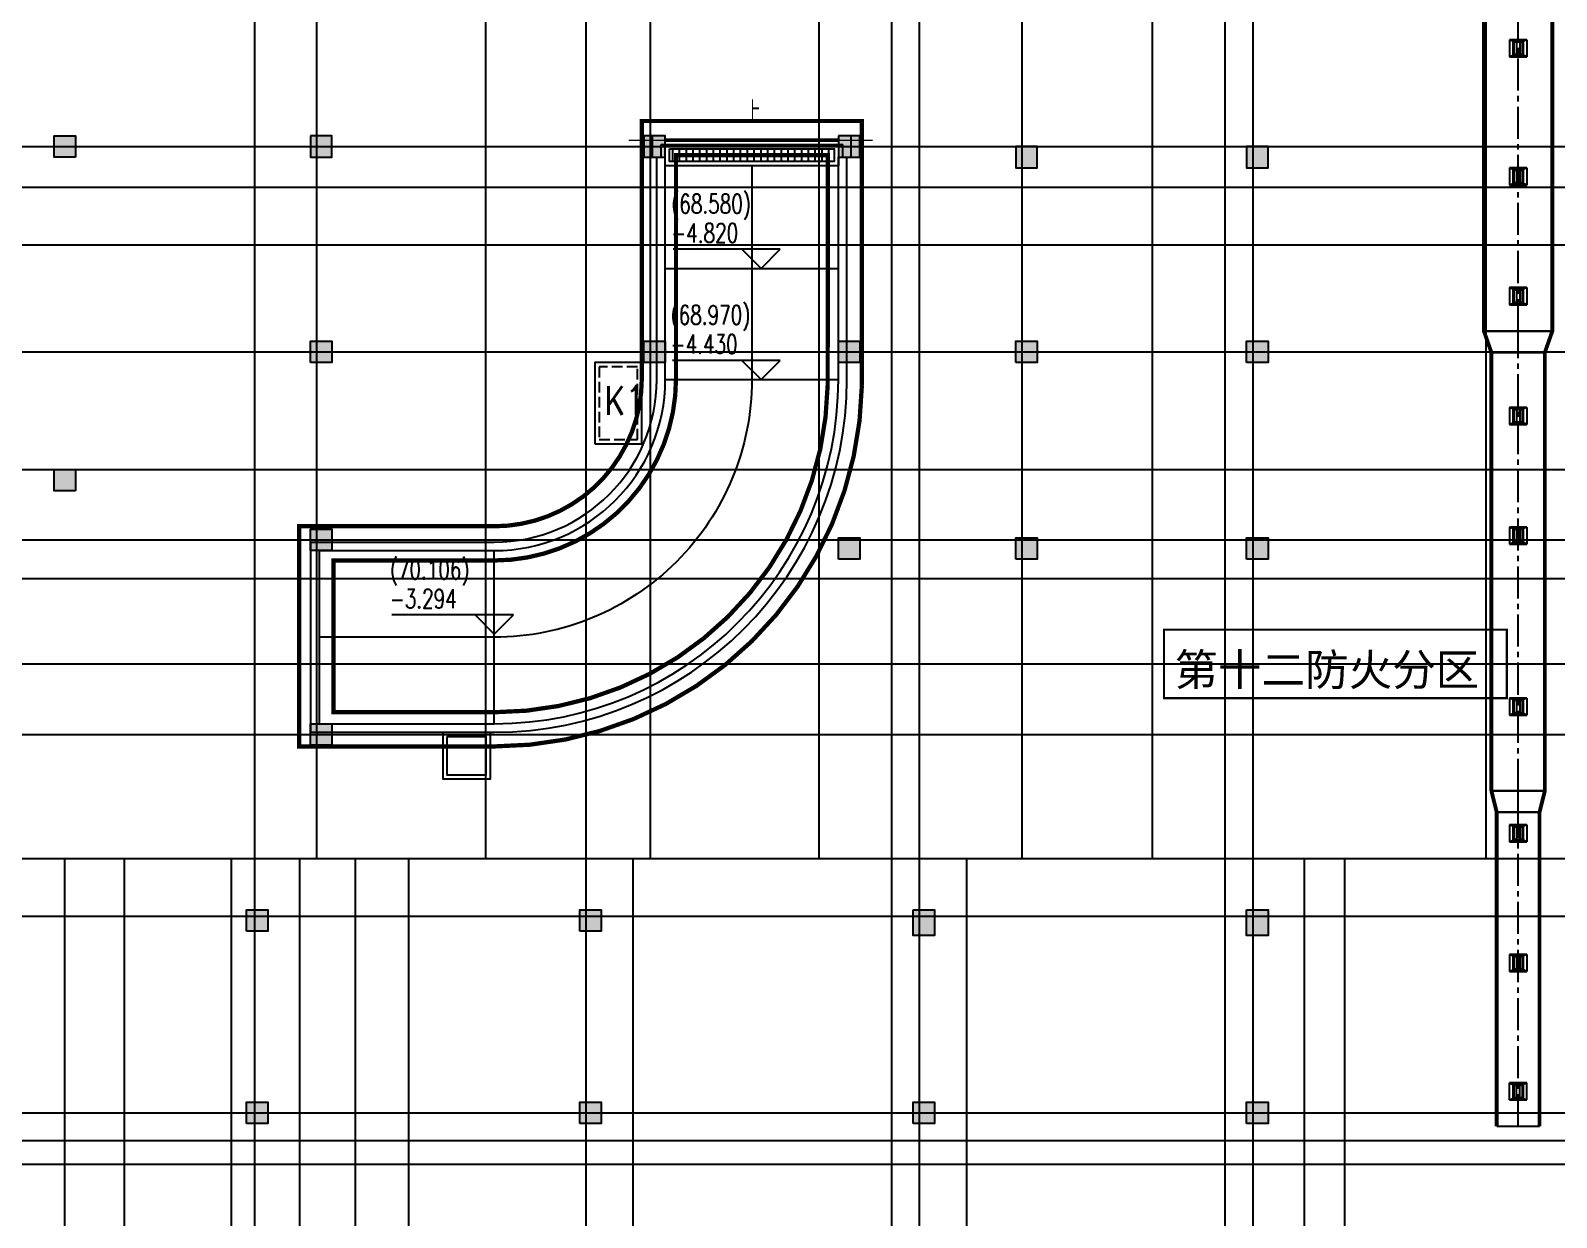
# Model space of a CAD drawing. Extents: x 369444 to 684549, y -549309 to 575337.
# Drawn here: x 400524 to 436222, y 253407 to 281173 of the extents above; entities that cross this region are included whole.
import ezdxf

# ---------------------------------------------------------------- set-up
doc = ezdxf.new("R2010")
doc.units = 0
doc.header["$LTSCALE"] = 1000
doc.header["$MEASUREMENT"] = 0
for name, pattern in [('__DASH', [0.35, 0.25, -0.1]), ('CENTER2', [1.125, 0.75, -0.125, 0.125, -0.125]), ('DASH', [0.35, 0.25, -0.1]), ('DOTE', [2.42, 2, -0.2, 0.02, -0.2])]:
    doc.linetypes.add(name, pattern=pattern)
for name, color, linetype in [('1-标高箭头', 3, 'Continuous'), ('COLUMN', 9, 'Continuous'), ('DIM_ELEV', 3, 'Continuous'), ('DIM_SYMB', 3, 'Continuous'), ('DOTE', 1, 'Continuous'), ('DUCT-排烟中心线', 5, 'CENTER2'), ('DUCT-排烟法兰', 4, 'Continuous'), ('DUCT-排烟管', 2, 'Continuous'), ('DUCT-排烟管端线', 4, 'Continuous'), ('WALL', 9, 'Continuous'), ('WINDOW', 4, 'Continuous'), ('填充', 8, 'Continuous'), ('排水', 61, 'Continuous'), ('车库集水坑', 60, 'Continuous'), ('防火分区线', 7, 'Continuous'), ('风管标注', 3, 'Continuous')]:
    doc.layers.add(name, color=color, linetype=linetype)
doc.layers.add('DOTE2', color=122, linetype='DOTE', lineweight=9)
doc.styles.add('-黑体', font='simhei.ttf')
doc.styles.add('_HZTXT', font='txt.shx', dxfattribs={"width": 0.8, "bigfont": 'HZTXT.shx'})
doc.styles.add('_TCH_DIM', font='SIMPLEX', dxfattribs={"bigfont": 'GBCBIG'})

# ---------------------------------------------------------------- blocks, each defined once
blk = doc.blocks.new('51hfgh')
at = {"layer": '车库集水坑', "lineweight": -2}
for points in [[(38490759014.037483, 3905359230.368572), (38490760114.037483, 3905359230.368572), (38490760114.037483, 3905358130.368572), (38490759014.037483, 3905358130.368572)], [(38490759114.037483, 3905359130.368572), (38490760014.037483, 3905359130.368572), (38490760014.037483, 3905358230.368572), (38490759114.037483, 3905358230.368572)]]:
    blk.add_lwpolyline(points, close=True, dxfattribs=at)
blk = doc.blocks.new('$DorLib2D$00000213')
at = {"color": 0, "linetype": 'DASH', "const_width": 0.02}
blk.add_lwpolyline([(0.5, 0), (-0.5, 0)], dxfattribs=at)
blk = doc.blocks.new('column500')
h = blk.add_hatch(color=0)
h.dxf.hatch_style = 1
h.paths.add_polyline_path([(-216381, -381440), (-215881, -381440), (-215881, -380940), (-216381, -380940)])
at = {"color": 0}
blk.add_lwpolyline([(-216381, -381440), (-215881, -381440), (-215881, -380940), (-216381, -380940)], close=True, dxfattribs=at)
blk = doc.blocks.new('165gsff')
at = {"layer": 'COLUMN', "lineweight": -2, "ltscale": 6}
blk.add_hatch(color=256, dxfattribs=at).paths.add_polyline_path([(38490804507.5, 3905235777.5), (38490805007.5, 3905235777.5), (38490805007.5, 3905235177.5), (38490804507.5, 3905235177.5)])
at = {"color": 0}
blk.add_lwpolyline([(38490804507.5, 3905235777.5), (38490805007.5, 3905235777.5), (38490805007.5, 3905235177.5), (38490804507.5, 3905235177.5)], close=True, dxfattribs=at)
blk = doc.blocks.new('N-风管')
at = {"color": 0}
for p, q in [((38489271170.016151, 3905375391.376631, 2600), (38489271081.127274, 3905375431.376631, 2600)), ((38489271081.127274, 3905375431.376631, 2600), (38489271081.127274, 3905375031.376631, 2600)), ((38489271481.127274, 3905375431.376631, 2600), (38489271081.127274, 3905375431.376631, 2600)), ((38489271244.090233, 3905375391.376631, 2600), (38489271244.090233, 3905375079.376631, 2600)), ((38489271318.164307, 3905375391.376631, 2600), (38489271318.164307, 3905375079.376631, 2600)), ((38489271481.127274, 3905375431.376631, 2600), (38489271392.23838, 3905375391.376631, 2600)), ((38489271081.127274, 3905375031.376631, 2600), (38489271170.016151, 3905375079.376631, 2600)), ((38489271081.127274, 3905375031.376631, 2600), (38489271481.127274, 3905375031.376631, 2600)), ((38489271481.127274, 3905375031.376631, 2600), (38489271392.23838, 3905375079.376631, 2600)), ((38489271170.016151, 3905372391.376631, 2600), (38489271081.127274, 3905372431.376631, 2600)), ((38489271081.127274, 3905372431.376631, 2600), (38489271081.127274, 3905372031.376631, 2600)), ((38489271481.127274, 3905372431.376631, 2600), (38489271081.127274, 3905372431.376631, 2600)), ((38489271244.090233, 3905372391.376631, 2600), (38489271244.090233, 3905372079.376631, 2600)), ((38489271318.164307, 3905372391.376631, 2600), (38489271318.164307, 3905372079.376631, 2600)), ((38489271481.127274, 3905372431.376631, 2600), (38489271392.23838, 3905372391.376631, 2600)), ((38489271081.127274, 3905372031.376631, 2600), (38489271170.016151, 3905372079.376631, 2600)), ((38489271481.127274, 3905372031.376631, 2600), (38489271392.23838, 3905372079.376631, 2600)), ((38489271081.127274, 3905372031.376631, 2600), (38489271481.127274, 3905372031.376631, 2600)), ((38489271170.016151, 3905369591.376631, 2600), (38489271081.127274, 3905369631.376631, 2600)), ((38489271081.127274, 3905369631.376631, 2600), (38489271081.127274, 3905369231.376631, 2600)), ((38489271481.127274, 3905369631.376631, 2600), (38489271081.127274, 3905369631.376631, 2600)), ((38489271244.090233, 3905369591.376631, 2600), (38489271244.090233, 3905369279.376631, 2600)), ((38489271318.164307, 3905369591.376631, 2600), (38489271318.164307, 3905369279.376631, 2600)), ((38489271481.127274, 3905369631.376631, 2600), (38489271392.23838, 3905369591.376631, 2600)), ((38489271081.127274, 3905369231.376631, 2600), (38489271170.016151, 3905369279.376631, 2600)), ((38489271081.127274, 3905369231.376631, 2600), (38489271481.127274, 3905369231.376631, 2600)), ((38489271481.127274, 3905369231.376631, 2600), (38489271392.23838, 3905369279.376631, 2600)), ((38489271170.016151, 3905366791.244917, 2600), (38489271081.127274, 3905366831.244917, 2600)), ((38489271081.127274, 3905366831.244917, 2600), (38489271081.127274, 3905366431.244917, 2600)), ((38489271481.127274, 3905366831.244917, 2600), (38489271081.127274, 3905366831.244917, 2600)), ((38489271244.090233, 3905366791.244917, 2600), (38489271244.090233, 3905366479.244917, 2600)), ((38489271318.164307, 3905366791.244917, 2600), (38489271318.164307, 3905366479.244917, 2600)), ((38489271481.127274, 3905366831.244917, 2600), (38489271392.23838, 3905366791.244917, 2600)), ((38489271081.127274, 3905366431.244917, 2600), (38489271170.016151, 3905366479.244917, 2600)), ((38489271081.127274, 3905366431.244917, 2600), (38489271481.127274, 3905366431.244917, 2600)), ((38489271481.127274, 3905366431.244917, 2600), (38489271392.23838, 3905366479.244917, 2600)), ((38489271170.016151, 3905363991.244917, 2600), (38489271081.127274, 3905364031.244917, 2600)), ((38489271081.127274, 3905364031.244917, 2600), (38489271081.127274, 3905363631.244917, 2600)), ((38489271481.127274, 3905364031.244917, 2600), (38489271081.127274, 3905364031.244917, 2600)), ((38489271244.090233, 3905363991.244917, 2600), (38489271244.090233, 3905363679.244917, 2600)), ((38489271318.164307, 3905363991.244917, 2600), (38489271318.164307, 3905363679.244917, 2600)), ((38489271481.127274, 3905364031.244917, 2600), (38489271392.23838, 3905363991.244917, 2600)), ((38489271081.127274, 3905363631.244917, 2600), (38489271170.016151, 3905363679.244917, 2600)), ((38489271081.127274, 3905363631.244917, 2600), (38489271481.127274, 3905363631.244917, 2600)), ((38489271481.127274, 3905363631.244917, 2600), (38489271392.23838, 3905363679.244917, 2600)), ((38489271170.016151, 3905359991.244917, 2600), (38489271081.127274, 3905360031.244917, 2600)), ((38489271081.127274, 3905360031.244917, 2600), (38489271081.127274, 3905359631.244917, 2600)), ((38489271481.127274, 3905360031.244917, 2600), (38489271081.127274, 3905360031.244917, 2600)), ((38489271244.090233, 3905359991.244917, 2600), (38489271244.090233, 3905359679.244917, 2600)), ((38489271318.164307, 3905359991.244917, 2600), (38489271318.164307, 3905359679.244917, 2600)), ((38489271481.127274, 3905360031.244917, 2600), (38489271392.23838, 3905359991.244917, 2600)), ((38489271081.127274, 3905359631.244917, 2600), (38489271170.016151, 3905359679.244917, 2600)), ((38489271081.127274, 3905359631.244917, 2600), (38489271481.127274, 3905359631.244917, 2600)), ((38489271481.127274, 3905359631.244917, 2600), (38489271392.23838, 3905359679.244917, 2600)), ((38489271170.016151, 3905357027.706112, 2600), (38489271081.127274, 3905357067.706112, 2600)), ((38489271081.127274, 3905357067.706112, 2600), (38489271081.127274, 3905356667.706112, 2600)), ((38489271481.127274, 3905357067.706112, 2600), (38489271081.127274, 3905357067.706112, 2600)), ((38489271481.127274, 3905357067.706112, 2600), (38489271392.23838, 3905357027.706112, 2600)), ((38489271081.127274, 3905356667.706112, 2600), (38489271170.016151, 3905356715.706112, 2600)), ((38489271244.090233, 3905357027.706112, 2600), (38489271244.090233, 3905356715.706112, 2600)), ((38489271318.164307, 3905357027.706112, 2600), (38489271318.164307, 3905356715.706112, 2600)), ((38489271481.127274, 3905356667.706112, 2600), (38489271392.23838, 3905356715.706112, 2600)), ((38489271081.127274, 3905356667.706112, 2600), (38489271481.127274, 3905356667.706112, 2600)), ((38489271170.016151, 3905353990.868393, 2600), (38489271081.127274, 3905354030.868393, 2600)), ((38489271081.127274, 3905354030.868393, 2600), (38489271081.127274, 3905353630.868393, 2600)), ((38489271481.127274, 3905354030.868393, 2600), (38489271081.127274, 3905354030.868393, 2600)), ((38489271244.090233, 3905353990.868393, 2600), (38489271244.090233, 3905353678.868393, 2600)), ((38489271318.164307, 3905353990.868393, 2600), (38489271318.164307, 3905353678.868393, 2600)), ((38489271481.127274, 3905354030.868393, 2600), (38489271392.23838, 3905353990.868393, 2600)), ((38489271081.127274, 3905353630.868393, 2600), (38489271170.016151, 3905353678.868393, 2600)), ((38489271081.127274, 3905353630.868393, 2600), (38489271481.127274, 3905353630.868393, 2600)), ((38489271481.127274, 3905353630.868393, 2600), (38489271392.23838, 3905353678.868393, 2600)), ((38489271481.127274, 3905351030.487411, 2600), (38489271081.127274, 3905351030.487411, 2600)), ((38489271081.127274, 3905351030.487411, 2600), (38489271170.016151, 3905350982.487411, 2600)), ((38489271244.090233, 3905350670.487411, 2600), (38489271244.090233, 3905350982.487411, 2600)), ((38489271318.164307, 3905350670.487411, 2600), (38489271318.164307, 3905350982.487411, 2600)), ((38489271481.127274, 3905351030.487411, 2600), (38489271392.23838, 3905350982.487411, 2600)), ((38489271481.127274, 3905350630.487411, 2600), (38489271481.127274, 3905351030.487411, 2600)), ((38489271081.127274, 3905350630.487411, 2600), (38489271170.016151, 3905350670.487411, 2600)), ((38489271081.127274, 3905350630.487411, 2600), (38489271481.127274, 3905350630.487411, 2600)), ((38489271392.23838, 3905350670.487411, 2600), (38489271481.127274, 3905350630.487411, 2600))]:
    blk.add_line(p, q, dxfattribs=at)
at = {"color": 0, "lineweight": 40}
for p, q in [((38489271392.23838, 3905375391.376631, 2600), (38489271170.016151, 3905375391.376631, 2600)), ((38489271170.016151, 3905375079.376631, 2600), (38489271170.016151, 3905375391.376631, 2600)), ((38489271392.23838, 3905375079.376631, 2600), (38489271392.23838, 3905375391.376631, 2600)), ((38489271170.016151, 3905375079.376631, 2600), (38489271392.23838, 3905375079.376631, 2600)), ((38489271392.23838, 3905372391.376631, 2600), (38489271170.016151, 3905372391.376631, 2600)), ((38489271170.016151, 3905372079.376631, 2600), (38489271170.016151, 3905372391.376631, 2600)), ((38489271392.23838, 3905372079.376631, 2600), (38489271392.23838, 3905372391.376631, 2600)), ((38489271170.016151, 3905372079.376631, 2600), (38489271392.23838, 3905372079.376631, 2600)), ((38489271392.23838, 3905369591.376631, 2600), (38489271170.016151, 3905369591.376631, 2600)), ((38489271170.016151, 3905369279.376631, 2600), (38489271170.016151, 3905369591.376631, 2600)), ((38489271392.23838, 3905369279.376631, 2600), (38489271392.23838, 3905369591.376631, 2600)), ((38489271170.016151, 3905369279.376631, 2600), (38489271392.23838, 3905369279.376631, 2600)), ((38489271392.23838, 3905366791.244917, 2600), (38489271170.016151, 3905366791.244917, 2600)), ((38489271170.016151, 3905366479.244917, 2600), (38489271170.016151, 3905366791.244917, 2600)), ((38489271392.23838, 3905366479.244917, 2600), (38489271392.23838, 3905366791.244917, 2600)), ((38489271170.016151, 3905366479.244917, 2600), (38489271392.23838, 3905366479.244917, 2600)), ((38489271392.23838, 3905363991.244917, 2600), (38489271170.016151, 3905363991.244917, 2600)), ((38489271170.016151, 3905363679.244917, 2600), (38489271170.016151, 3905363991.244917, 2600)), ((38489271392.23838, 3905363679.244917, 2600), (38489271392.23838, 3905363991.244917, 2600)), ((38489271170.016151, 3905363679.244917, 2600), (38489271392.23838, 3905363679.244917, 2600)), ((38489271392.23838, 3905359991.244917, 2600), (38489271170.016151, 3905359991.244917, 2600)), ((38489271170.016151, 3905359679.244917, 2600), (38489271170.016151, 3905359991.244917, 2600)), ((38489271392.23838, 3905359679.244917, 2600), (38489271392.23838, 3905359991.244917, 2600)), ((38489271170.016151, 3905359679.244917, 2600), (38489271392.23838, 3905359679.244917, 2600)), ((38489271392.23838, 3905357027.706112, 2600), (38489271170.016151, 3905357027.706112, 2600)), ((38489271170.016151, 3905356715.706112, 2600), (38489271170.016151, 3905357027.706112, 2600)), ((38489271170.016151, 3905356715.706112, 2600), (38489271392.23838, 3905356715.706112, 2600)), ((38489271392.23838, 3905356715.706112, 2600), (38489271392.23838, 3905357027.706112, 2600)), ((38489271392.23838, 3905353990.868393, 2600), (38489271170.016151, 3905353990.868393, 2600)), ((38489271170.016151, 3905353678.868393, 2600), (38489271170.016151, 3905353990.868393, 2600)), ((38489271392.23838, 3905353678.868393, 2600), (38489271392.23838, 3905353990.868393, 2600)), ((38489271170.016151, 3905353678.868393, 2600), (38489271392.23838, 3905353678.868393, 2600)), ((38489271392.23838, 3905350982.487411, 2600), (38489271170.016151, 3905350982.487411, 2600)), ((38489271170.016151, 3905350982.487411, 2600), (38489271170.016151, 3905350670.487411, 2600)), ((38489271392.23838, 3905350982.487411, 2600), (38489271392.23838, 3905350670.487411, 2600)), ((38489271170.016151, 3905350670.487411, 2600), (38489271392.23838, 3905350670.487411, 2600))]:
    blk.add_line(p, q, dxfattribs=at)
at = {"color": 0, "linetype": 'Continuous'}
for p, q in [((38489271481.127274, 3905375431.376631, 2600), (38489271481.127274, 3905375031.376631, 2600)), ((38489271481.127274, 3905372431.376631, 2600), (38489271481.127274, 3905372031.376631, 2600)), ((38489271481.127274, 3905369631.376631, 2600), (38489271481.127274, 3905369231.376631, 2600)), ((38489271481.127274, 3905366831.244917, 2600), (38489271481.127274, 3905366431.244917, 2600)), ((38489271481.127274, 3905364031.244917, 2600), (38489271481.127274, 3905363631.244917, 2600)), ((38489271481.127274, 3905360031.244917, 2600), (38489271481.127274, 3905359631.244917, 2600)), ((38489271481.127274, 3905357067.706112, 2600), (38489271481.127274, 3905356667.706112, 2600)), ((38489271481.127274, 3905354030.868393, 2600), (38489271481.127274, 3905353630.868393, 2600)), ((38489271081.127274, 3905350630.487411, 2600), (38489271081.127274, 3905351030.487411, 2600))]:
    blk.add_line(p, q, dxfattribs=at)
at = {"layer": 'DUCT-排烟中心线', "color": 0}
for p, q in [((38489271281.127274, 3905368614.9), (38489271281.127251, 3905377171)), ((38489271281.127251, 3905368114.7), (38489271281.127274, 3905368614.7)), ((38489271281.127274, 3905357860.068403), (38489271281.127251, 3905368114.5)), ((38489271281.127274, 3905357359.868391), (38489271281.127274, 3905357859.868391)), ((38489271281.127274, 3905350012.981031), (38489271281.127274, 3905357359.668394))]:
    blk.add_line(p, q, dxfattribs=at)
at = {"layer": 'DUCT-排烟法兰', "color": 0}
for p, q in [((38489272121.127274, 3905368614.8), (38489270441.127274, 3905368614.8)), ((38489270626.127251, 3905368114.6), (38489271936.127251, 3905368114.6)), ((38489271936.127274, 3905357859.968397), (38489270626.127274, 3905357859.968397)), ((38489271811.127274, 3905357359.768393), (38489270751.127274, 3905357359.768393))]:
    blk.add_line(p, q, dxfattribs=at)
at = {"layer": 'DUCT-排烟管', "color": 0, "const_width": 90}
for points in [[(38489270481.127251, 3905377170.999999), (38489270481.127274, 3905368614.899998)], [(38489272081.127274, 3905368614.900001), (38489272081.127251, 3905377171.000001)], [(38489270656.127251, 3905368114.699999), (38489270481.127274, 3905368614.699999)], [(38489271906.127251, 3905368114.700001), (38489272081.127274, 3905368614.700001)], [(38489270656.127251, 3905368114.499999), (38489270656.127274, 3905357860.068402)], [(38489271906.127274, 3905357860.068404), (38489271906.127251, 3905368114.500001)], [(38489270781.127274, 3905357359.868391), (38489270656.127274, 3905357859.868391)], [(38489271781.127274, 3905357359.868391), (38489271906.127274, 3905357859.868391)], [(38489270781.127274, 3905357359.668394), (38489270781.127274, 3905350012.981031)], [(38489271781.127274, 3905350012.981031), (38489271781.127274, 3905357359.668394)]]:
    blk.add_lwpolyline(points, dxfattribs=at)
at = {"layer": 'DUCT-排烟管端线', "color": 0}
for p, q in [((38489270481.127274, 3905368614.899998), (38489272081.127274, 3905368614.900001)), ((38489272081.127274, 3905368614.700001), (38489270481.127274, 3905368614.699999)), ((38489270656.127251, 3905368114.699999), (38489271906.127251, 3905368114.700001)), ((38489271906.127251, 3905368114.500001), (38489270656.127251, 3905368114.499999)), ((38489270656.127274, 3905357860.068402), (38489271906.127274, 3905357860.068404)), ((38489271906.127274, 3905357859.868391), (38489270656.127274, 3905357859.868391)), ((38489270781.127274, 3905357359.868391), (38489271781.127274, 3905357359.868391)), ((38489271781.127274, 3905357359.668394), (38489270781.127274, 3905357359.668394)), ((38489270781.127274, 3905350012.981031), (38489271781.127274, 3905350012.981031))]:
    blk.add_line(p, q, dxfattribs=at)

msp = doc.modelspace()

# ---------------------------------------------------------------- hatches: boundary and pattern name
at = {"layer": '填充'}
h = msp.add_hatch(dxfattribs=at)
h.set_pattern_fill('ANSI31', color=256, scale=100, angle=585, style=0)
h.set_pattern_definition([(270, (3624522.15, 18606540.28), (158.75, -1e-13), [])])
h.paths.add_polyline_path([(415474.5, 278407), (419324.5, 278407), (419324.5, 278107), (415474.5, 278107)])

# ---------------------------------------------------------------- linework, layer by layer
at = {"layer": '1-标高箭头'}
msp.add_lwpolyline([(417399.5, 278857.5, 0, 0, 0), (417399.5, 273007, 0, 0, -0.4142136), (411374.5, 266982, 0, 0, 0), (407724.7, 266982, 120, 0, 0), (407274.7, 266982, 0, 0, 0)], format="xyseb", dxfattribs=at)
at = {"layer": 'DIM_ELEV'}
for p, q in [((418063.6, 276057), (415558.4, 276057)), ((417613.6, 275607), (417163.6, 276057)), ((417613.6, 275607), (418063.6, 276057)), ((418063.6, 273457), (415544.1, 273457)), ((417613.6, 273007), (417163.6, 273457)), ((417613.6, 273007), (418063.6, 273457)), ((411824.5, 267501.1), (408974.5, 267501.1)), ((411374.5, 267051.1), (410924.5, 267501.1)), ((411374.5, 267051.1), (411824.5, 267501.1))]:
    msp.add_line(p, q, dxfattribs=at)
at = {"layer": 'DIM_SYMB', "lineweight": -2, "ltscale": 6}
msp.add_lwpolyline([(417399.5, 278007), (417399.5, 275607)], dxfattribs=at)
msp.add_lwpolyline([(417399.5, 275607), (417399.5, 273007, -0.4142136), (411374.5, 266982), (407274.7, 266982)], format="xyb", dxfattribs=at)
at = {"layer": 'DOTE', "color": 8}
for p, q in [((405774.5, 59364.2), (405774.5, 476704.8)), ((407224.5, 261807), (407224.5, 476704.8)), ((411174.5, 261807), (411174.5, 476704.8)), ((413524.5, 59364.2), (413524.5, 476704.8)), ((415024.5, 261807), (415024.5, 476704.8)), ((418974.5, 261807), (418974.5, 476704.8)), ((420674.5, 59364.2), (420674.5, 476704.8)), ((421324.5, 59364.2), (421324.5, 476704.8)), ((423724.5, 261807), (423724.5, 476704.8)), ((426774.5, 261807), (426774.5, 476704.8)), ((428474.5, 59364.2), (428474.5, 476704.8)), ((429124.5, 59364.2), (429124.5, 476704.8)), ((434574.5, 261807), (434574.5, 476704.8)), ((401324.5, 59364.2), (401324.5, 261807)), ((402724.5, 59364.2), (402724.5, 261807)), ((405224.5, 59364.2), (405224.5, 261807)), ((406824.5, 59364.2), (406824.5, 261807)), ((408124.5, 59364.2), (408124.5, 261807)), ((409374.5, 59364.2), (409374.5, 261807)), ((414624.5, 59364.2), (414624.5, 261807)), ((422424.5, 59364.2), (422424.5, 261807)), ((430324.5, 59364.2), (430324.5, 261807)), ((431274.5, 59364.2), (431274.5, 261807))]:
    msp.add_line(p, q, dxfattribs=at)
at = {"layer": 'DOTE', "color": 8, "lineweight": -2}
for p, q in [((377844.4, 278457), (624570.9, 278457)), ((377844.4, 277507), (624570.9, 277507)), ((377844.4, 276157), (624570.9, 276157)), ((377844.4, 273657), (624570.9, 273657)), ((377844.4, 270907), (624570.9, 270907)), ((377844.4, 269257), (624570.9, 269257)), ((377844.4, 268357), (624570.9, 268357)), ((377844.4, 266357), (624570.9, 266357)), ((377844.4, 264706.9), (624570.9, 264706.9)), ((377844.4, 261807), (624570.9, 261807)), ((377844.4, 260457), (624570.9, 260457)), ((377844.4, 255857), (624570.9, 255857)), ((377844.4, 255207), (624570.9, 255207)), ((377844.4, 254657), (624570.9, 254657))]:
    msp.add_line(p, q, dxfattribs=at)
at = {"layer": 'DOTE2', "linetype": 'DOTE', "ltscale": 0.5}
msp.add_lwpolyline([(414518.2, 278607), (420219.8, 278607)], dxfattribs=at)
at = {"layer": 'WALL'}
for p, q in [((415374.5, 278707), (415074.5, 278707)), ((415074.5, 278207), (415074.5, 278707)), ((415274.5, 278507), (415374.5, 278507)), ((415274.5, 278207), (415274.5, 278507)), ((415374.5, 278507), (415374.5, 278707)), ((419724.5, 278707), (419424.5, 278707)), ((419424.5, 278707), (419424.5, 278507)), ((419424.5, 278507), (419524.5, 278507)), ((419524.5, 278207), (419524.5, 278507)), ((419724.5, 278207), (419724.5, 278707)), ((415074.5, 278207), (415274.5, 278207)), ((415174.5, 273007), (415174.5, 278207)), ((415174.5, 278207), (415374.5, 278207)), ((415374.5, 273007), (415374.5, 278207)), ((419424.5, 273007), (419424.5, 278207)), ((419424.5, 278207), (419624.5, 278207)), ((419524.5, 278207), (419724.5, 278207)), ((419624.5, 273007), (419624.5, 278207)), ((407074.7, 269207), (407074.7, 264757)), ((407074.7, 269207), (411374.5, 269207)), ((407274.7, 269007), (407274.7, 264957)), ((407274.7, 269007), (411374.5, 269007)), ((407274.7, 264957), (411374.5, 264957)), ((407074.7, 264757), (411374.5, 264757))]:
    msp.add_line(p, q, dxfattribs=at)
for radius in [3800, 4000, 8050, 8250]:
    msp.add_arc((411374.5, 273007), radius, 270, 0, dxfattribs=at)
at = {"layer": '排水', "linetype": 'ByBlock', "lineweight": -2, "ltscale": 6}
for p, q in [((415374.5, 275607), (419424.5, 275607)), ((415374.5, 273007), (419424.5, 273007))]:
    msp.add_line(p, q, dxfattribs=at)
at = {"layer": '排水'}
for points in [[(415374.5, 278507), (419424.5, 278507), (419424.5, 278007), (415374.5, 278007), (415374.5, 278507)], [(415474.5, 278407), (419324.5, 278407), (419324.5, 278107), (415474.5, 278107), (415474.5, 278407)]]:
    msp.add_lwpolyline(points, dxfattribs=at)
at = {"layer": '排水', "lineweight": -2, "ltscale": 6}
msp.add_lwpolyline([(411374.5, 264957), (411374.5, 269007)], dxfattribs=at)
at = {"layer": '车库集水坑', "color": 4, "lineweight": -2, "extrusion": (0.000253946, -2.59281e-12, 1), "elevation": 201.8}
msp.add_lwpolyline([(413724.4, 271507), (414824.4, 271507), (414824.4, 273407), (413724.4, 273407)], close=True, dxfattribs=at)
at = {"layer": '车库集水坑', "color": 4, "linetype": '__DASH', "lineweight": -2, "extrusion": (0.000253946, -2.59281e-12, 1), "elevation": 201.8}
msp.add_lwpolyline([(413824.4, 271607), (414724.4, 271607), (414724.4, 273307), (413824.4, 273307)], close=True, dxfattribs=at)
at = {"layer": '防火分区线', "color": 6, "linetype": 'DASH', "ltscale": 8, "const_width": 100}
for points in [[(406811.7, 264426), (406811.7, 269576), (411374.5, 269576, 0.4142174), (414824.5, 273026), (414824.5, 279057), (419974.6, 279057), (419973.1, 272876.8, -0.0044862), (419973.1, 272869.6, -0.4088993), (411374.5, 264426)], [(407611.7, 265226), (407611.7, 268776), (411374.5, 268776, 0.4142174), (415624.5, 273026), (415624.5, 278257), (419174.4, 278257), (419173.1, 272880.6, -0.4088993), (411374.5, 265226)]]:
    msp.add_lwpolyline(points, format="xyb", close=True, dxfattribs=at)
at = {"layer": '防火分区线', "color": 3, "const_width": 50}
msp.add_lwpolyline([(435061.3, 267157.9), (427039.7, 267157.9), (427039.7, 265556), (435061.3, 265556)], close=True, dxfattribs=at)

# ---------------------------------------------------------------- block references
at = {"layer": 'COLUMN', "color": 8, "xscale": -1}
for p in [(185193.6, 659646.9, -96.5), (185193.6, 651846.7, -5.9), (191193.4, 645896.8)]:
    msp.add_blockref('column500', p, dxfattribs=at)
at = {"layer": 'COLUMN', "color": 8, "rotation": 270}
for p in [(788514.4, 62326.1, 0), (796314.4, 62326.1), (800864.4, 62326.1), (805014.4, 62076.1), (810414.4, 62076.1)]:
    msp.add_blockref('column500', p, dxfattribs=at)
at = {"layer": 'COLUMN', "color": 8, "xscale": -1, "rotation": 270}
for p in [(788514.4, 489787.9), (796314.4, 489787.9), (800864.4, 489787.9), (805014.4, 489787.9), (810414.4, 489787.9), (788514.4, 485387.9), (800864.4, 485187.9), (805014.4, 485187.9), (810414.4, 485187.9), (787014.4, 476487.9), (794814.4, 476487.9), (787014.4, 471987.9), (794814.4, 471987.9), (802614.4, 471987.9), (810414.4, 471987.9)]:
    msp.add_blockref('column500', p, dxfattribs=at)
at = {"layer": 'COLUMN', "color": 8, "lineweight": -2}
for p in [(-38490383333, -3904975170.5), (-38490375533, -3904975170.5)]:
    msp.add_blockref('165gsff', p, dxfattribs=at)
at = {"layer": 'WINDOW', "xscale": 4050, "yscale": 4050, "zscale": 4050, "rotation": 180}
msp.add_blockref('$DorLib2D$00000213', (417399.5, 278607), dxfattribs=at)
at = {"layer": '车库集水坑'}
msp.add_blockref('51hfgh', (-38490348839.6, -3905094473.4), dxfattribs=at)
at = {"layer": '风管标注', "color": 8}
msp.add_blockref('N-风管', (-38488835956.2, -3905094473.4), dxfattribs=at)

# ---------------------------------------------------------------- texts
at = {"layer": '1-标高箭头', "color": 7, "style": '_TCH_DIM'}
msp.add_text('上', height=506.4, dxfattribs=at).set_placement((417243.1, 279015))
at = {"layer": 'DIM_ELEV', "color": 7, "style": '_TCH_DIM', "width": 0.705882}
for s, p in [('(68.580)', (415513.4, 276897)), ('-4.820', (415513.4, 276214.5)), ('(68.970)', (415499.1, 274297)), ('-4.430', (415499.1, 273614.5)), ('(70.106)', (408929.5, 268341.1)), ('-3.294', (408929.5, 267658.6))]:
    msp.add_text(s, height=446.25, dxfattribs=at).set_placement(p)
at = {"layer": '车库集水坑', "color": 4, "lineweight": -2, "extrusion": (-0.000253946, 2.59281e-12, 1), "style": '_HZTXT', "width": 0.8}
msp.add_text('K1', height=675, dxfattribs=at).set_placement((413949.2, 272179.3, -8.6))
at = {"layer": '防火分区线', "style": '-黑体'}
msp.add_text('第十二防火分区', height=746.84, dxfattribs=at).set_placement((427284.8, 265848.5))

doc.saveas('drawing.dxf')
